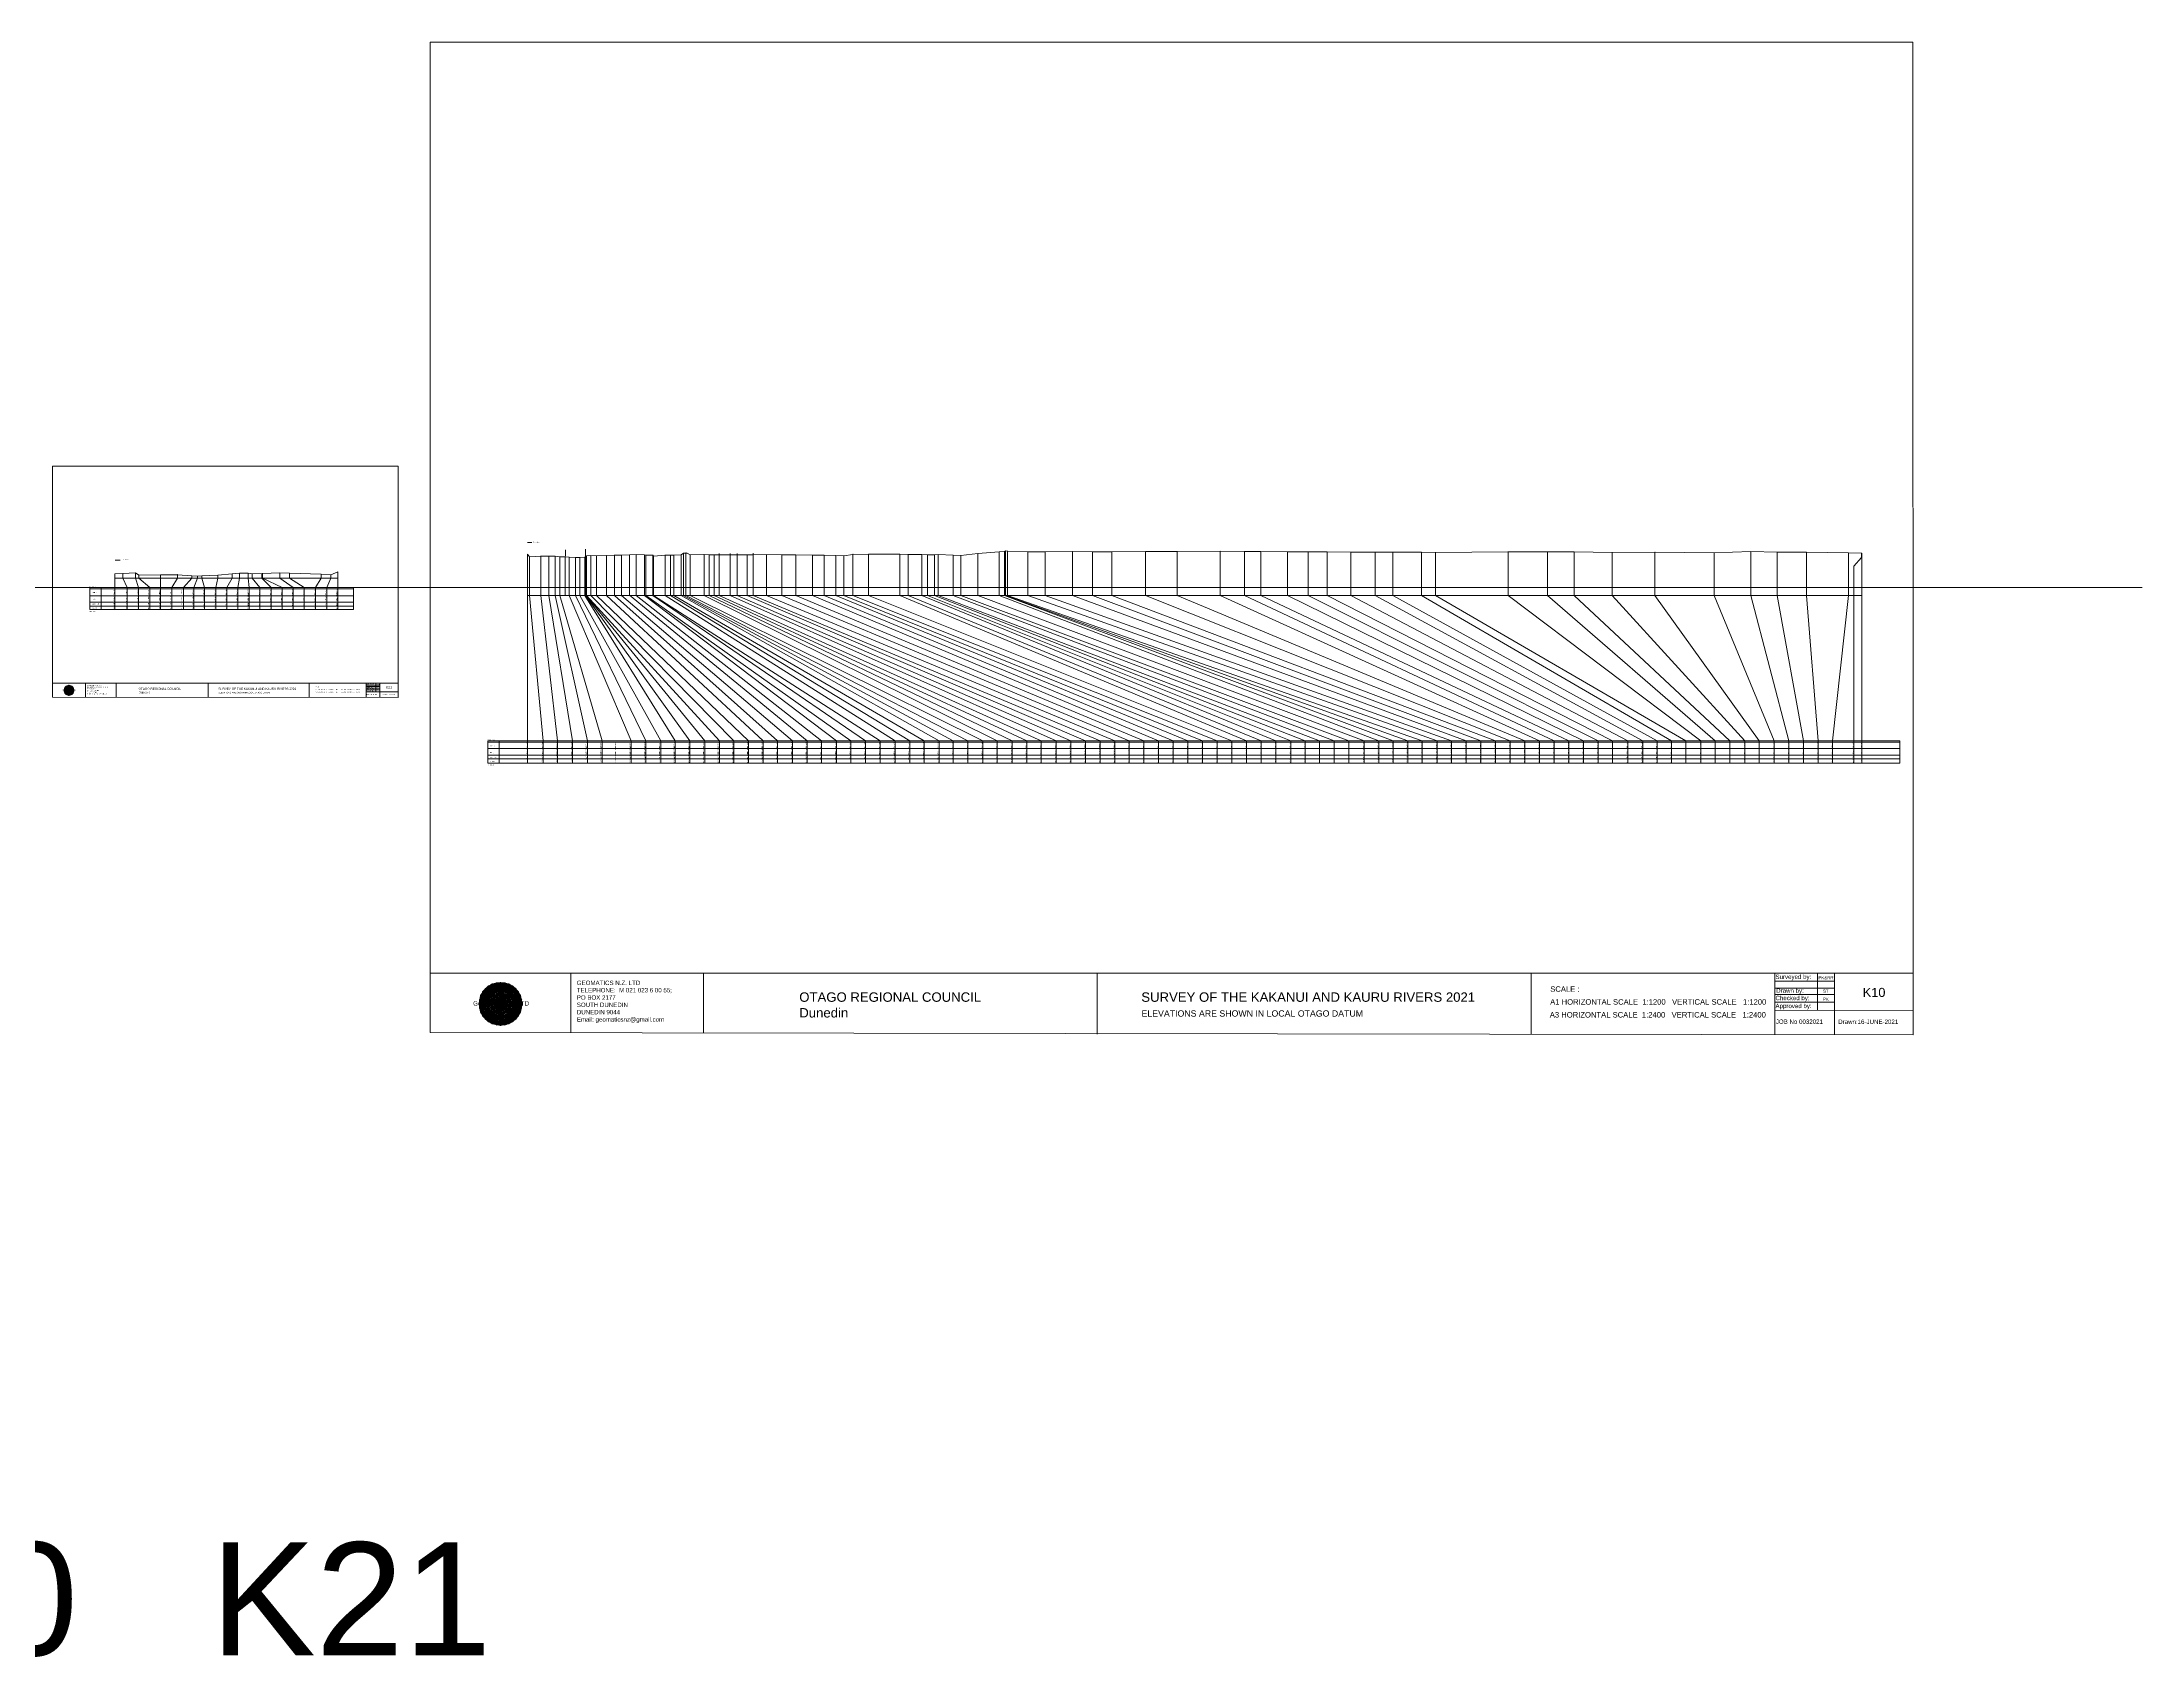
# Model space of a CAD drawing. Header units: millimetres. Extents: x -13804604 to 13046302109, y -19137686871 to 1424964600.
# Drawn here: x -267158 to 1032674, y -517209 to 482623 of the extents above; entities that cross this region are included whole.
import ezdxf

# ---------------------------------------------------------------- set-up
doc = ezdxf.new("R2010")
doc.units = ezdxf.units.MM
doc.header["$PDMODE"] = 35
doc.header["$PDSIZE"] = 20
doc.layers.get('0').update_dxf_attribs({"lineweight": 0})
doc.layers.add('Datum revision K8-21', color=7, linetype='Continuous', lineweight=0)
doc.layers.add('geo', color=7, linetype='Continuous', lineweight=0)
doc.styles.get("Standard").update_dxf_attribs({"font": 'arial.ttf'})

# ---------------------------------------------------------------- blocks, each defined once
blk = doc.blocks.new('Geomatics_Circle_SPT')
at = {"layer": 'geo', "color": 2, "linetype": 'Continuous', "lineweight": 0}
for p, q in [((0, 25.2), (-25.2, 0)), ((-24.7, 4.9), (-4.9, 24.7)), ((-24.7, -4.9), (4.9, 24.7)), ((-4.9, 24.7), (24.7, -4.9)), ((25.2, 0), (0, 25.2)), ((4.9, 24.7), (24.7, 4.9)), ((4.9, -24.7), (-24.7, 4.9)), ((-24.7, 0), (0, -24.7)), ((-9.7, 23.3), (-23.3, 9.6)), ((9.7, 23.3), (-23.3, -9.7)), ((-23.3, 9.7), (9.7, -23.3)), ((-21, 14), (-14, 21)), ((-21, -14), (14, 21)), ((14, -21), (-21, 14)), ((0, 0), (-17.8, 17.8)), ((0, 0), (-17.8, -17.8)), ((-14, 21), (21, -14)), ((21, 14), (-14, -21)), ((23.3, -9.7), (-9.7, 23.3)), ((-9.7, -23.3), (23.3, 9.7)), ((24.7, 4.9), (-4.9, -24.7)), ((0, 0), (17.8, 17.8)), ((0, 0), (17.8, -17.8)), ((0, -24.8), (25.2, 0)), ((23.3, 9.7), (9.7, 23.3)), ((14, 21), (21, 14)), ((17.8, 18.1), (17.8, 18.1)), ((-4.9, -24.7), (-24.7, -4.9)), ((-23.3, -9.7), (-9.7, -23.3)), ((-14, -21), (-21, -14)), ((-17.8, -17.8), (-17.8, -17.8)), ((24.7, -4.9), (4.9, -24.7)), ((9.7, -23.3), (23.3, -9.7)), ((21, -14), (14, -21)), ((18.1, -17.8), (18.1, -17.8)), ((4.9, -24.7), (4.9, -24.7))]:
    blk.add_line(p, q, dxfattribs=at)
at = {"layer": 'geo', "color": 1, "linetype": 'Continuous', "lineweight": 0}
for p, q in [((-4.9, 24.8), (-24.7, -4.9)), ((4.9, 24.7), (-24.7, 4.9)), ((-23.3, 9.7), (0, 25.2)), ((-23.3, -9.6), (0, 25.2)), ((4.9, 24.8), (-21, -14)), ((-4.9, 24.7), (-21, 14)), ((4.9, 24.7), (-14, 21)), ((-4.9, 24.7), (-14, -20.9)), ((-9.7, 23.3), (0, 25.2)), ((-9.7, -23.3), (0, 25.2)), ((0, 0), (-4.9, 24.7)), ((-4.9, 24.7), (-4.9, 24.7)), ((21, -14), (-4.9, 24.7)), ((24.8, 4.9), (-4.9, 24.7)), ((14, 21), (-4.9, 24.7)), ((-0.2, 25.1), (-0.2, 25.1)), ((0, 25.2), (9.7, -23.3)), ((0, 25.2), (23.3, -9.7)), ((0, 25.2), (23.3, 9.7)), ((0, 25.2), (9.7, 23.3)), ((0, 0), (4.9, 24.7)), ((21, 14), (4.9, 24.8)), ((14, -21), (4.9, 24.7)), ((24.7, -4.9), (4.9, 24.7)), ((4.9, 24.7), (4.9, 24.7)), ((-25.2, 0), (9.7, 23.3)), ((-25.2, 0), (-9.6, 23.3)), ((-25.2, 0), (23.3, 9.7)), ((-25.2, 0), (-23.3, 9.7)), ((-23.3, -9.7), (-25.2, 0)), ((-9.6, -23.3), (-25.2, 0)), ((9.7, -23.3), (-25.2, 0)), ((14, 21), (-24.7, -4.9)), ((-14, 21), (-24.7, 4.9)), ((21, 14), (-24.7, 4.9)), ((-21, 14), (-24.7, -4.9)), ((0, 0), (-24.7, 4.9)), ((-24.7, 4.9), (-21, -14)), ((-24.7, 4.9), (-4.9, -24.7)), ((-24.7, 4.9), (14, -21)), ((-24.7, 4.9), (-24.7, 4.9)), ((0, 0), (-24.7, -4.9)), ((-23.3, -9.6), (17.8, 17.8)), ((-23.3, 9.7), (-17.8, 17.9)), ((-23.3, -9.6), (-17.8, 17.9)), ((-23.3, 9.7), (17.8, 17.8)), ((-17.8, -17.8), (-23.3, 9.7)), ((0, -25.2), (-23.3, 9.7)), ((-23.3, 9.7), (17.8, -17.8)), ((-23.3, 9.7), (25.2, 0)), ((-23.3, 9.4), (-23.3, 9.4)), ((-23.3, -9.7), (25.2, 0)), ((14, 21), (-21, 14)), ((-14, 21), (-21, -14)), ((0, 0), (-21, 14)), ((-21, 14), (-14, -21)), ((-21, 14), (4.9, -24.7)), ((-21, 14), (-21, 14)), ((24.7, 4.9), (-21, 14)), ((0, 0), (-21, -14)), ((-17.9, 17.6), (-17.9, 17.6)), ((-17.8, 17.8), (9.7, 23.3)), ((-17.8, 17.8), (-9.6, 23.3)), ((-17.8, -17.8), (9.7, 23.3)), ((-17.8, -17.8), (-9.7, 23.3)), ((-9.7, -23.3), (-17.8, 17.8)), ((-17.8, 17.8), (9.7, -23.3)), ((-17.8, 17.8), (23.3, -9.6)), ((-17.8, 17.8), (23.3, 9.7)), ((-17.8, -17.8), (23.3, 9.7)), ((0, 0), (-14, 21)), ((-14, 21), (-4.9, -24.7)), ((-14, 21), (-14, 21)), ((24.7, -4.9), (-14, 21)), ((21, 14), (-14, 21)), ((-14, -21), (24.7, 4.9)), ((0, 0), (-14, -21)), ((-9.8, 23.1), (-9.8, 23.1)), ((-9.7, 23.3), (0, -25.2)), ((-9.6, 23.3), (17.8, -17.8)), ((-9.6, 23.3), (25.2, 0)), ((-9.6, 23.3), (17.8, 17.8)), ((-9.6, -23.3), (17.8, 17.9)), ((25.2, 0), (-9.6, -23.3)), ((-4.9, -24.7), (21, 14)), ((0, 0), (-4.9, -24.7)), ((0, -25.2), (9.7, 23.3)), ((0, 0), (14, 21)), ((0, 0), (21, 14)), ((23.3, 9.7), (0, -25.2)), ((0, 0), (24.8, 4.9)), ((0, 0), (4.9, -24.7)), ((0, 0), (14, -21)), ((0, 0), (21, -14)), ((0, 0), (24.8, -4.9)), ((4.9, -24.7), (14, 21)), ((4.9, -24.7), (24.7, 4.9)), ((9.4, 23.3), (9.4, 23.3)), ((9.7, 23.3), (17.8, -17.8)), ((9.7, 23.3), (25.2, 0)), ((9.7, 23.3), (17.8, 17.9)), ((17.8, 17.8), (9.7, -23.3)), ((25.2, 0), (9.7, -23.3)), ((21, -14), (14, 21)), ((24.7, 4.9), (14, 21)), ((14, 21), (14, 21)), ((14, -21), (21, 14)), ((17.6, 17.9), (17.6, 17.9)), ((17.8, 17.8), (23.3, -9.7)), ((17.8, 17.8), (23.3, 9.7)), ((23.3, 9.7), (17.8, -17.8)), ((24.7, -4.9), (21, 14)), ((21, 14), (21, 14)), ((21, -14), (24.7, 4.9)), ((23.1, 9.8), (23.1, 9.8)), ((23.3, 9.7), (25.2, 0)), ((25.2, 0), (23.3, -9.6)), ((24.7, 4.9), (24.7, 4.9)), ((25.1, 0.2), (25.1, 0.2)), ((-25.2, 0), (23.3, -9.7)), ((-25.1, -0.2), (-25.1, -0.2)), ((-24.7, -4.9), (-24.7, -4.9)), ((-24.7, -4.9), (-14, -21)), ((-24.7, -4.9), (4.9, -24.7)), ((-24.7, -4.9), (21, -14)), ((-17.8, -17.8), (-23.3, -9.7)), ((0, -25.2), (-23.3, -9.6)), ((17.8, -17.8), (-23.3, -9.6)), ((-23.1, -9.8), (-23.1, -9.8)), ((-21, -14), (24.7, -4.9)), ((-21, -14), (-21, -14)), ((-21, -14), (-4.9, -24.7)), ((-21, -14), (14, -21)), ((23.3, -9.7), (-17.8, -17.8)), ((-9.6, -23.3), (-17.8, -17.8)), ((9.7, -23.3), (-17.8, -17.8)), ((-17.6, -17.9), (-17.6, -17.9)), ((-14, -21), (21, -14)), ((-14, -21), (-14, -21)), ((-14, -21), (4.9, -24.7)), ((17.8, -17.8), (-9.7, -23.3)), ((0, -25.2), (-9.7, -23.3)), ((-9.4, -23.3), (-9.4, -23.3)), ((-4.9, -24.7), (24.7, -4.9)), ((-4.9, -24.7), (14, -21)), ((23.3, -9.6), (0, -25.2)), ((9.7, -23.3), (0, -25.2)), ((4.9, -24.7), (21, -14)), ((17.8, -17.8), (9.7, -23.3)), ((9.8, -23.1), (9.8, -23.1)), ((14, -21), (24.7, -4.9)), ((14, -21), (14, -21)), ((23.3, -9.6), (17.8, -17.8)), ((17.9, -17.6), (17.9, -17.6)), ((21, -14), (21, -14)), ((23.3, -9.4), (23.3, -9.4)), ((24.7, -4.9), (24.7, -4.9)), ((-4.9, -24.7), (-4.9, -24.7)), ((0.2, -25.1), (0.2, -25.1)), ((4.9, -24.7), (4.9, -24.7))]:
    blk.add_line(p, q, dxfattribs=at)
at = {"layer": 'geo', "color": 114, "linetype": 'Continuous', "lineweight": 0}
for p, q in [((-20.9, 14), (4.9, 24.7)), ((0, 25.2), (-17.8, 17.8)), ((-14, 21), (-4.9, 24.7)), ((-4.9, 24.7), (14, -21)), ((17.8, -17.8), (0, 25.2)), ((4.9, 24.7), (21, -14)), ((17.9, 17.8), (-25.2, 0)), ((-24.7, 4.9), (14, 21)), ((-24.7, -4.9), (21, 14)), ((-14, -21), (-24.7, 4.9)), ((9.7, 23.3), (-23.3, 9.7)), ((0, 0), (-23.3, 9.7)), ((-23.3, 9.7), (-9.7, -23.3)), ((0, 0), (-23.3, -9.7)), ((-4.9, -24.7), (-21, 14)), ((24.8, 4.9), (-20.9, -14)), ((-17.8, 17.8), (0, -25.2)), ((4.9, -24.7), (-14, 21)), ((0, 0), (-9.7, 23.3)), ((0, 0), (-9.7, -23.3)), ((0, 0), (9.7, 23.3)), ((0, 0), (23.3, 9.7)), ((0, 0), (9.7, -23.3)), ((0, 0), (23.3, -9.7)), ((23.3, -9.7), (9.7, 23.3)), ((14, 21), (24.7, -4.9)), ((25.2, 0), (17.8, 17.8)), ((21, 14), (24.7, 4.9)), ((-25.2, 0), (-17.8, -17.8)), ((-21, -14), (-24.7, -4.9)), ((-17.8, -17.8), (25.2, 0)), ((24.8, -4.9), (-14, -21)), ((-9.6, -23.3), (23.3, -9.7)), ((21, -14), (-4.9, -24.8)), ((0, -25.2), (17.9, -17.8)), ((14, -21), (4.9, -24.8))]:
    blk.add_line(p, q, dxfattribs=at)
at = {"layer": 'geo', "color": 250, "linetype": 'Continuous', "lineweight": 0}
for p, q in [((-4.9, 24.7), (4.9, 24.7)), ((-4.9, 24.7), (-4.9, -24.7)), ((0, 0), (0, 25.2)), ((4.9, 24.7), (4.9, -24.7)), ((0, 0), (-25.2, 0)), ((24.7, 4.9), (-24.7, 4.9)), ((-24.7, 4.9), (-24.7, -4.9)), ((-23.3, 9.7), (23.3, 9.7)), ((-23.3, 9.7), (-23.3, 9.7)), ((-23.3, -9.7), (-23.3, 9.7)), ((21, 14), (-21, 14)), ((-21, 14), (-21, -14)), ((-17.8, 17.8), (17.8, 17.8)), ((-17.8, -17.8), (-17.8, 17.8)), ((-14, 21), (-14, 21)), ((14, 21), (-14, 21)), ((-14, 20.9), (-14, -21)), ((-9.7, 23.3), (9.7, 23.3)), ((-9.7, -23.3), (-9.7, 23.3)), ((0, 0), (0, -25.2)), ((0, 0), (25.2, 0)), ((9.7, -23.3), (9.7, 23.3)), ((14, 21), (14, -21)), ((17.8, -17.8), (17.8, 17.8)), ((21, 14), (21, 14)), ((21, -14), (21, 14)), ((23.3, 9.7), (23.3, -9.7)), ((24.7, 4.9), (24.7, 4.9)), ((24.7, -4.9), (24.7, 4.9)), ((-24.7, -4.9), (24.7, -4.9)), ((23.3, -9.7), (-23.3, -9.7)), ((-21, -14), (21, -14)), ((17.8, -17.8), (-17.8, -17.8)), ((-14, -21), (14, -21)), ((9.7, -23.3), (-9.7, -23.3)), ((-4.9, -24.7), (4.9, -24.7))]:
    blk.add_line(p, q, dxfattribs=at)
blk = doc.blocks.new('GeomaticsNZ TITLE BLOCK')
at = {"color": 7, "linetype": 'Continuous', "lineweight": 0}
for p, q in [((0, 94.9), (0, 1579.2)), ((0, 1579.2), (2363.4, 1579.2)), ((2363.4, 1579.2), (2364, 94.9)), ((2364, 94.9), (0, 94.9)), ((0, 94.9), (0, 0)), ((15.9, 94.9), (2364, 94.9)), ((224.3, 95.2), (224.3, -0.3)), ((2364, 94.9), (382.6, 94.9)), ((435.8, 95.2), (435.8, -0.7)), ((1063.4, 94.9), (1063.4, -2.4)), ((1755.4, 94.9), (1755.4, -2.6)), ((2143.9, 94.9), (2143.7, -3)), ((2143.9, 81.9), (2238.6, 81.7)), ((2143.9, 71), (2238.6, 71)), ((2211.5, 94.9), (2211.5, 36.1)), ((2238.6, 94.8), (2238.6, -3.2)), ((2364, -3.5), (2364, 94.9)), ((2143.6, 60.4), (2238.6, 60.4)), ((2143.8, 48.6), (2238.6, 48.6)), ((2143.8, 35.4), (2364, 35.3)), ((0, 0), (2364, -3.5))]:
    blk.add_line(p, q, dxfattribs=at)
at = {"color": 7, "linetype": 'Continuous', "lineweight": 0, "xscale": 1.36, "yscale": 1.36, "zscale": 1.36}
blk.add_blockref('Geomatics_Circle_SPT', (112.4, 45.7), dxfattribs=at)
at = {"color": 7, "linetype": 'Continuous', "lineweight": 0}
for s, p in [('PK&RR', (2213.2, 84.8)), ('ST', (2220.3, 63.6)), ('PK', (2220.4, 50.6))]:
    blk.add_text(s, height=5, dxfattribs=at).set_placement(p)
at = {"color": 7, "linetype": 'Continuous', "lineweight": 0, "attachment_point": 1}
for s, width, heights, insert, char_height in [('{\\C256;GEOMATICS N.Z. LTD                   \\PTELEPHONE:  M 021 023 6 00 55;\\PPO BOX 2177\\PSOUTH DUNEDIN\\PDUNEDIN 9044\\PEmail: geomaticsnz@gmail.com}', 3535.727, [94.7], (234, 82.7), 7), ('{\\C256;Surveyed by:}', 3535.727, [0], (2144.7, 92.4), 7), ('{\\C256;Drawn by:}', 3535.727, [0], (2145.8, 70.4), 7), ('{\\C256;Geomatics N.Z. LTD                   }', 125.079, [15.8], (68.8, 49.9), 7), ('{\\C256;OTAGO REGIONAL COUNCIL\\PDunedin}', 3535.727, [0], (588.6, 64), 15), ('{\\C256;SURVEY OF THE KAKANUI AND KAURU RIVERS 2021}', 3535.727, [0], (1133.8, 64), 15), ('{\\C256;ELEVATIONS ARE SHOWN IN LOCAL OTAGO DATUM}', 3535.727, [0], (1134.1, 35.4), 10), ('{\\C256;Approved by:}', 3535.727, [0], (2144.7, 45.9), 7), ('{\\C256;Checked by:}', 3535.727, [0], (2144.7, 58.6), 7), ('{\\C256;JOB No 0032021}', 3535.727, [0], (2145.3, 20.8), 7), ('{\\C256;Drawn:16-JUNE-2021}', 3535.727, [0], (2244.7, 20.7), 7)]:
    blk.add_mtext_dynamic_manual_height_columns(s, width=width, gutter_width=159, heights=heights, dxfattribs=dict(at, insert=insert, char_height=char_height))

msp = doc.modelspace()

# ---------------------------------------------------------------- linework, layer by layer
at = {"color": 1, "linetype": 'Continuous', "lineweight": 0}
msp.add_line((-221907.159, 161920.151), (-218834.987, 161920.151), dxfattribs=at)
at = {"lineweight": 0}
for p, q in [((-237597.563, 145000), (-74434.115, 145000)), ((-222087.729, 150743.884), (-83975.237, 150743.884)), ((-217038.367, 153589), (-217038.367, 150743.884)), ((-214532.908, 145000), (-214532.908, 131248.305)), ((-209279.882, 153920), (-209279.882, 150743.884)), ((-207448.486, 131248.305), (-207448.486, 145000)), ((-207118.572, 152460), (-207118.572, 150743.884)), ((-200489.228, 131248.305), (-200489.228, 145000)), ((-193867.085, 152790), (-193867.085, 150743.884)), ((-193819.628, 131248.305), (-193819.628, 145000)), ((-186841.259, 131248.305), (-186841.259, 145000)), ((-183373.818, 152841), (-183373.818, 150743.884)), ((-179651.425, 131248.305), (-179651.425, 145000)), ((-174339.408, 152041), (-174339.408, 150743.884)), ((-173095.986, 131248.305), (-173095.986, 145000)), ((-170988.451, 151912), (-170988.451, 150743.884)), ((-168172.782, 152112), (-168172.782, 150743.884)), ((-166600.503, 131248.305), (-166600.503, 145000)), ((-159655.006, 131248.305), (-159655.006, 145000)), ((-158394.064, 152622), (-158394.064, 150743.884)), ((-152709.509, 131248.305), (-152709.509, 145000)), ((-149490.104, 153403), (-149490.104, 150743.884)), ((-144990.224, 153723), (-144990.224, 150743.884)), ((-139464.825, 153863), (-139464.825, 150743.884)), ((-139011.306, 131248.305), (-139011.306, 145000)), ((-137077.164, 153323), (-137077.164, 150743.884)), ((-132243.594, 131248.305), (-132243.594, 145000)), ((-131007.471, 153576.674), (-131007.471, 150743.884)), ((-130644.47, 153613), (-130644.47, 150743.884)), ((-125406.538, 131248.305), (-125406.538, 145000)), ((-119971.245, 153914), (-119971.245, 150743.884)), ((-118495.461, 131248.305), (-118495.461, 145000)), ((-114024.972, 153734), (-114024.972, 150743.884)), ((-111613.017, 131248.305), (-111613.017, 145000)), ((-104871.178, 131248.305), (-104871.178, 145000)), ((-97949.2, 131248.305), (-97949.2, 145000)), ((-94299.833, 153115), (-94299.833, 150743.884)), ((-90896.036, 131248.305), (-90896.036, 145000)), ((-88455.657, 152785), (-88455.657, 150743.884)), ((-237597.563, 131248.305), (-74434.115, 131248.305))]:
    msp.add_line(p, q, dxfattribs=at)
at = {"color": 7, "linetype": 'Continuous', "lineweight": 0}
for p, q in [((-237597.563, 145000), (-74434.115, 145000)), ((-237597.563, 145000), (-237597.563, 131248.305)), ((-237597.563, 143982.376), (-74434.115, 143982.376)), ((-230584.414, 145000), (-230584.414, 131248.305)), ((-74434.115, 145000), (-74434.115, 131248.305)), ((-237597.563, 139745.785), (-74434.115, 139745.785)), ((-237597.563, 135753.552), (-74434.115, 135753.552)), ((-237597.563, 133322.99), (-74434.115, 133322.99)), ((-237597.563, 131248.305), (-74434.115, 131248.305)), ((-234416.399, 129878.784), (-234416.399, 129878.784))]:
    msp.add_line(p, q, dxfattribs=at)
at = {"color": 7, "lineweight": 0}
for p, q in [((-222087.729, 153349), (-222087.729, 131248.305)), ((-217038.367, 150743.884), (-214532.908, 145000)), ((-209279.882, 150743.884), (-207448.486, 145000)), ((-207118.572, 150743.884), (-200489.228, 145000)), ((-193867.085, 150743.884), (-193819.628, 145000)), ((-183373.818, 150743.884), (-186841.259, 145000)), ((-174339.408, 150743.884), (-179651.425, 145000)), ((-170988.451, 150743.884), (-173095.986, 145000)), ((-168172.782, 150743.884), (-166600.503, 145000)), ((-158394.064, 150743.884), (-159655.006, 145000)), ((-149490.104, 150743.884), (-152709.509, 145000)), ((-139464.825, 150743.884), (-139011.306, 145000)), ((-137077.164, 150743.884), (-132243.594, 145000)), ((-131007.471, 150743.884), (-125406.538, 145000)), ((-130644.47, 150743.884), (-118495.461, 145000)), ((-119971.245, 150743.884), (-111613.017, 145000)), ((-114024.972, 150743.884), (-104871.178, 145000)), ((-94299.833, 150743.884), (-97949.2, 145000)), ((-88455.657, 150743.884), (-90896.036, 145000)), ((-83975.237, 154666), (-83975.237, 131248.305))]:
    msp.add_line(p, q, dxfattribs=at)
at = {"color": 1, "lineweight": 0}
msp.add_lwpolyline([(-222087.729, 153349), (-217038.367, 153589), (-209279.882, 153920), (-207118.572, 152460), (-193867.085, 152790), (-183373.818, 152841), (-174339.408, 152041), (-170988.451, 151912), (-168172.782, 152112), (-158394.064, 152622), (-149490.104, 153403), (-144990.224, 153723), (-139464.825, 153863), (-137077.164, 153323), (-130856.12, 153583), (-130644.47, 153613), (-119971.245, 153914), (-114024.972, 153734), (-94299.833, 153115), (-88455.657, 152785), (-83975.237, 154666)], dxfattribs=at)
at = {"lineweight": 0}
msp.add_lwpolyline([(-144990.224, 150743.884), (-146042.603, 145000), (-146042.603, 131248.305)], dxfattribs=at)
at = {"linetype": 'Continuous', "lineweight": 0}
msp.add_point((-237597.563, 145000), dxfattribs=at)
at = {"lineweight": 0}
for p in [(-222087.729, 153349), (-217038.367, 153589), (-209279.882, 153920), (-207118.572, 152460), (-193867.085, 152790), (-183373.818, 152841), (-174339.408, 152041), (-170988.451, 151912), (-168172.782, 152112), (-158394.064, 152622), (-149490.104, 153403), (-144990.224, 153723), (-139464.825, 153863), (-137077.164, 153323), (-130856.12, 153583), (-130644.47, 153613), (-119971.245, 153914), (-114024.972, 153734), (-94299.833, 153115), (-88455.657, 152785), (-83975.237, 154666)]:
    msp.add_point(p, dxfattribs=at)
at = {"layer": 'Datum revision K8-21', "color": 1, "linetype": 'Continuous', "lineweight": 0}
msp.add_line((33314.668, 172760.327), (36115.525, 172760.327), dxfattribs=at)
at = {"layer": 'Datum revision K8-21', "color": 7, "linetype": 'Continuous', "lineweight": 0}
for p, q in [((33314.668, 165570), (33314.668, 36248.305)), ((34664.579, 163910), (34664.579, 139912.977)), ((41512.319, 164361), (41512.319, 139912.977)), ((46616.094, 164251), (46616.094, 139912.977)), ((50451.18, 164241), (50451.18, 139912.977)), ((53311.982, 163991), (53311.982, 139912.977)), ((56721.043, 163871), (56721.043, 139912.977)), ((59087.743, 163751), (59087.743, 139912.977)), ((63047.068, 163582), (63047.068, 139912.977)), ((65673.726, 163432), (65673.726, 139912.977)), ((68750.472, 163612), (68750.472, 139912.977)), ((69273.672, 163882), (69273.672, 139912.977)), ((69621.244, 164052), (69621.244, 139912.977)), ((69838.292, 164542), (69838.292, 139912.977)), ((72620.836, 164782), (72620.836, 139912.977)), ((76001.734, 164422), (76001.734, 139912.977)), ((82275.83, 164772), (82275.83, 139912.977)), ((87104.29, 164833), (87104.29, 139912.977)), ((91483.014, 164893), (91483.014, 139912.977)), ((96585.173, 165163), (96585.173, 140071.977)), ((100622.795, 165293), (100622.795, 139912.977)), ((105822.783, 165104), (105822.783, 140012.977)), ((106685.131, 164934), (106685.131, 139912.977)), ((111359.278, 164364), (111359.278, 139912.977)), ((118477.328, 164894), (118477.328, 139912.977)), ((121823.46, 164954), (121823.46, 139912.977)), ((123946.464, 164914), (123946.464, 139912.977)), ((128526.922, 165185), (128526.922, 139912.977)), ((129990.16, 166265), (129990.16, 139912.977)), ((131455.335, 166255), (131455.335, 139912.977)), ((134015.443, 165215), (134015.443, 139912.977)), ((142602.119, 165255), (142602.119, 139912.977)), ((145824.274, 165255), (145824.274, 139912.977)), ((148932.765, 165045), (148932.765, 139912.977)), ((151931.836, 165926.642), (151931.836, 139912.977)), ((158841.285, 165926.642), (158841.285, 139912.977)), ((163039.747, 165926.642), (163039.747, 139912.977)), ((169388.856, 165156), (169388.856, 139912.977)), ((172995.077, 166142.379), (172995.077, 139912.977)), ((181335.924, 165267), (181335.924, 139912.977)), ((190688.586, 165187), (190688.586, 139912.977)), ((199416.153, 165048), (199416.153, 139912.977)), ((209697.588, 164888), (209697.588, 139912.977)), ((216885.084, 164979), (216885.084, 139912.977)), ((224175.775, 164749), (224175.775, 139912.977)), ((229160.855, 164609), (229160.855, 139912.977)), ((234817.174, 165429), (234817.174, 139912.977)), ((244445.936, 165580), (244445.936, 139912.977)), ((263821.586, 165611), (263821.586, 139912.977)), ((269028.545, 165361), (269028.545, 139912.977)), ((277404.302, 165281), (277404.302, 139912.977)), ((280898.229, 165221), (280898.229, 139912.977)), ((285250.215, 165212), (285250.215, 139912.977)), ((287494.684, 165262), (287494.684, 139912.977)), ((296813.36, 164842), (296813.36, 139912.977)), ((301479.069, 164732), (301479.069, 139912.977)), ((312066.243, 165993), (312066.243, 139912.977)), ((325396.087, 166913), (325396.087, 139912.977)), ((328570.454, 167233), (328570.454, 139912.977)), ((329237.918, 167523), (329237.918, 139912.977)), ((330541.238, 167383), (330541.238, 139912.977)), ((415850.554, 167227), (415850.554, 139912.977)), ((462094.233, 167369), (462094.233, 139912.977)), ((477191.64, 167240), (477191.64, 139912.977)), ((487322.868, 167240), (487322.868, 139912.977)), ((503751.529, 166951), (503751.529, 139912.977)), ((516655.53, 166951), (516655.53, 139912.977)), ((528346.752, 166962), (528346.752, 139912.977)), ((542919.892, 166853), (542919.892, 139912.977)), ((568953.516, 166864), (568953.516, 139912.977)), ((586617.323, 166685), (586617.323, 139912.977)), ((595462.135, 166635.005), (595461.653, 139912.977)), ((640260.544, 167067), (640260.544, 139912.977)), ((664608.912, 167058), (664608.912, 139912.977)), ((681251.947, 167058), (681251.947, 139912.977)), ((704662.678, 166600), (704662.678, 139912.977)), ((731233.799, 166711), (731233.799, 139912.977)), ((767941.012, 166313), (767941.012, 139912.977)), ((790502.357, 167094), (790502.357, 139912.977)), ((806810.391, 166844), (806810.391, 139912.977)), ((824941.388, 166705), (824941.388, 139912.977)), ((850984.831, 166406), (850984.831, 139912.977)), ((859188.091, 166107), (859188.091, 36248.305)), ((33314.668, 139912.977), (859188.091, 139912.977)), ((42979.848, 50000), (34664.579, 139912.977)), ((41512.319, 139912.977), (51975.028, 50000)), ((46616.094, 139912.977), (61111.892, 50000)), ((50451.18, 139912.977), (70587.255, 50000)), ((53311.982, 139912.977), (79639.61, 50000)), ((59087.743, 139912.977), (97446.304, 50000)), ((63047.068, 139912.977), (106498.385, 50000)), ((65673.726, 139912.977), (115959.071, 50000)), ((124736.285, 50000), (68750.472, 139912.977)), ((143149.483, 50000), (69621.244, 139912.977)), ((69838.292, 139912.977), (152161.094, 50000)), ((160994.647, 50000), (72620.836, 139912.977)), ((76001.734, 139912.977), (170138.935, 50000)), ((179157.093, 50000), (82275.83, 139912.977)), ((87104.29, 139912.977), (188112.667, 50000)), ((96585.173, 140071.977), (206518.776, 50000)), ((100622.795, 139912.977), (215404.764, 50000)), ((224563.763, 50000), (105822.783, 140012.977)), ((233386.941, 50000), (106685.131, 139912.977)), ((111359.278, 139912.977), (251731.828, 50000)), ((260822.084, 50000), (118477.328, 139912.977)), ((121823.46, 139912.977), (269912.348, 50000)), ((123946.464, 139912.977), (278808.165, 50000)), ((288238.702, 50000), (128526.922, 139912.977)), ((129990.16, 139912.977), (296891.465, 50000)), ((305987.639, 50000), (131455.335, 139912.977)), ((134015.443, 139912.977), (315112.784, 50000)), ((324113.122, 50000), (142602.119, 139912.977)), ((333277.511, 50000), (145824.274, 139912.977)), ((342357.337, 50000), (148932.765, 139912.977)), ((351381.091, 50000), (151931.836, 139912.977)), ((360524.111, 50000), (158841.285, 139912.977)), ((369587.082, 50000), (163039.747, 139912.977)), ((378772.114, 50000), (169388.856, 139912.977)), ((387774.061, 50000), (172995.077, 139912.977)), ((396898.062, 50000), (181335.924, 139912.977)), ((405818.781, 50000), (190688.586, 139912.977)), ((414890.491, 50000), (199416.153, 139912.977)), ((423935.08, 50000), (209697.588, 139912.977)), ((433043.191, 50000), (216885.084, 139912.977)), ((442030.468, 50000), (224175.775, 139912.977)), ((229160.855, 139912.977), (451205.603, 50000)), ((460230.295, 50000), (234817.174, 139912.977)), ((244445.936, 139912.977), (469261.213, 50000)), ((263821.586, 139912.977), (478348.073, 50000)), ((269028.545, 139912.977), (487457.767, 50000)), ((277404.302, 139912.977), (496506.115, 50000)), ((505738.5, 50000), (280898.229, 139912.977)), ((285250.215, 139912.977), (514619.291, 50000)), ((523609.992, 50000), (287494.684, 139912.977)), ((296813.36, 139912.977), (532643.82, 50000)), ((541831.558, 50000), (301479.069, 139912.977)), ((312066.243, 139912.977), (551160.909, 50000)), ((560209.429, 50000), (325396.087, 139912.977)), ((328570.454, 139912.977), (569159.591, 50000)), ((578224.898, 50000), (329237.918, 139912.977)), ((330541.238, 139912.977), (587210.065, 50000)), ((596379.851, 50000), (343004.438, 139912.977)), ((353711.063, 139912.977), (605289.831, 50000)), ((614376.068, 50000), (370591.981, 139912.977)), ((383077.096, 139912.977), (623462.304, 50000)), ((394982.594, 139912.977), (632548.54, 50000)), ((641573.637, 50000), (415850.554, 139912.977)), ((435481.967, 139912.977), (650634.888, 50000)), ((462094.233, 139912.977), (659778.094, 50000)), ((668909.793, 50000), (477191.64, 139912.977)), ((487322.868, 139912.977), (677948.944, 50000)), ((503751.529, 139912.977), (686988.094, 50000)), ((516655.53, 139912.977), (696053.215, 50000)), ((528346.752, 139912.977), (704990.886, 50000)), ((542919.892, 139912.977), (714400.65, 50000)), ((558112.219, 139912.977), (723638.172, 50000)), ((568953.516, 139912.977), (732628.695, 50000)), ((586617.323, 139912.977), (741408.717, 50000)), ((595461.653, 139912.977), (750372.578, 50000)), ((640260.544, 139912.977), (759541.556, 50000)), ((664608.912, 139912.977), (768522.723, 50000)), ((681251.947, 139912.977), (777658.737, 50000)), ((704662.678, 139912.977), (786825.722, 50000)), ((731233.799, 139912.977), (795744.948, 50000)), ((767941.012, 139912.977), (805093.045, 50000)), ((790502.357, 139912.977), (814109.615, 50000)), ((806810.391, 139912.977), (823169.832, 50000)), ((824941.388, 139912.977), (832213.174, 50000)), ((8700.339, 50000), (8700.339, 36248.305)), ((8700.339, 50000), (882849.455, 50000)), ((8700.339, 49236.256), (882849.455, 49236.256)), ((8700.339, 45277.8), (882849.455, 45277.8)), ((8700.339, 41210.601), (882849.455, 41210.601)), ((15713.488, 50000), (15713.488, 36248.305)), ((42979.848, 36248.305), (42979.848, 50000)), ((51975.028, 36248.305), (51975.028, 50000)), ((61111.892, 36248.305), (61111.892, 50000)), ((70587.255, 36248.305), (70587.255, 50000)), ((79639.61, 36248.305), (79639.61, 50000)), ((97446.304, 36248.305), (97446.304, 50000)), ((106498.385, 36248.305), (106498.385, 50000)), ((115959.071, 36248.305), (115959.071, 50000)), ((124736.285, 36248.305), (124736.285, 50000)), ((133786.044, 36248.305), (133786.044, 50000)), ((143149.483, 36248.305), (143149.483, 50000)), ((152161.094, 36248.305), (152161.094, 50000)), ((160994.647, 36248.305), (160994.647, 50000)), ((170138.935, 36248.305), (170138.935, 50000)), ((179157.093, 36248.305), (179157.093, 50000)), ((188112.667, 36248.305), (188112.667, 50000)), ((197383.015, 36248.305), (197383.015, 50000)), ((206518.776, 36248.305), (206518.776, 50000)), ((215404.764, 36248.305), (215404.764, 50000)), ((224563.763, 36248.305), (224563.763, 50000)), ((233386.941, 36248.305), (233386.941, 50000)), ((251731.828, 36248.305), (251731.828, 50000)), ((260822.084, 36248.305), (260822.084, 50000)), ((269912.348, 36248.305), (269912.348, 50000)), ((278808.165, 36248.305), (278808.165, 50000)), ((288238.702, 36248.305), (288238.702, 50000)), ((296891.465, 36248.305), (296891.465, 50000)), ((305987.639, 36248.305), (305987.639, 50000)), ((315112.784, 36248.305), (315112.784, 50000)), ((324113.122, 36248.305), (324113.122, 50000)), ((333277.511, 36248.305), (333277.511, 50000)), ((342357.337, 36248.305), (342357.337, 50000)), ((351381.091, 36248.305), (351381.091, 50000)), ((360524.111, 36248.305), (360524.111, 50000)), ((369587.082, 36248.305), (369587.082, 50000)), ((378772.114, 36248.305), (378772.114, 50000)), ((387774.061, 36248.305), (387774.061, 50000)), ((396898.062, 36248.305), (396898.062, 50000)), ((405818.781, 36248.305), (405818.781, 50000)), ((414890.491, 36248.305), (414890.491, 50000)), ((423935.08, 36248.305), (423935.08, 50000)), ((433043.191, 36248.305), (433043.191, 50000)), ((442030.468, 36248.305), (442030.468, 50000)), ((451205.603, 36248.305), (451205.603, 50000)), ((460230.295, 36248.305), (460230.295, 50000)), ((469261.213, 36248.305), (469261.213, 50000)), ((478348.073, 36248.305), (478348.073, 50000)), ((487457.767, 36248.305), (487457.767, 50000)), ((496506.115, 36248.305), (496506.115, 50000)), ((505738.5, 36248.305), (505738.5, 50000)), ((514619.291, 36248.305), (514619.291, 50000)), ((523609.992, 36248.305), (523609.992, 50000)), ((532643.82, 36248.305), (532643.82, 50000)), ((541831.558, 36248.305), (541831.558, 50000)), ((551160.909, 36248.305), (551160.909, 50000)), ((560209.429, 36248.305), (560209.429, 50000)), ((569159.591, 36248.305), (569159.591, 50000)), ((578224.898, 36248.305), (578224.898, 50000)), ((587210.065, 36248.305), (587210.065, 50000)), ((596379.851, 36248.305), (596379.851, 50000)), ((605289.831, 36248.305), (605289.831, 50000)), ((614376.068, 36248.305), (614376.068, 50000)), ((623462.304, 36248.305), (623462.304, 50000)), ((632548.54, 36248.305), (632548.54, 50000)), ((641573.637, 36248.305), (641573.637, 50000)), ((650634.888, 36248.305), (650634.888, 50000)), ((659778.094, 36248.305), (659778.094, 50000)), ((668909.793, 36248.305), (668909.793, 50000)), ((677948.944, 36248.305), (677948.944, 50000)), ((686988.094, 36248.305), (686988.094, 50000)), ((696053.215, 36248.305), (696053.215, 50000)), ((704990.886, 36248.305), (704990.886, 50000)), ((714400.65, 36248.305), (714400.65, 50000)), ((723638.172, 36248.305), (723638.172, 50000)), ((732628.695, 36248.305), (732628.695, 50000)), ((741408.717, 36248.305), (741408.717, 50000)), ((750372.578, 36248.305), (750372.578, 50000)), ((759541.556, 36248.305), (759541.556, 50000)), ((768522.723, 36248.305), (768522.723, 50000)), ((777658.737, 36248.305), (777658.737, 50000)), ((786825.722, 36248.305), (786825.722, 50000)), ((795744.948, 36248.305), (795744.948, 50000)), ((805093.045, 36248.305), (805093.045, 50000)), ((814109.615, 36248.305), (814109.615, 50000)), ((823169.832, 36248.305), (823169.832, 50000)), ((832213.174, 36248.305), (832213.174, 50000)), ((882849.455, 50000), (882849.455, 36248.305)), ((8700.339, 38759.229), (882849.455, 38759.229)), ((8700.339, 36248.305), (882849.455, 36248.305))]:
    msp.add_line(p, q, dxfattribs=at)
at = {"layer": 'Datum revision K8-21'}
for p, q in [((56782.166, 164280.779), (56782.166, 168239.644)), ((69273.672, 164121.635), (69273.672, 168699.203)), ((343004.438, 167074), (343004.438, 139912.977)), ((353711.063, 167024), (353711.063, 139912.977)), ((370591.981, 167125), (370591.981, 139912.977)), ((383077.096, 166926), (383077.096, 139912.977)), ((394982.594, 166886), (394982.594, 139912.977)), ((558112.219, 166723), (558112.219, 139912.977))]:
    msp.add_line(p, q, dxfattribs=at)
at = {"layer": 'Datum revision K8-21', "color": 1}
for p, q in [((353711.063, 167024), (370591.981, 167125)), ((370591.981, 167125), (383077.096, 166926)), ((383077.096, 166926), (394982.594, 166886)), ((394982.594, 166886), (415850.554, 167227)), ((415850.554, 167227), (435481.967, 167108)), ((435481.967, 167108), (462094.233, 167369)), ((462094.233, 167369), (477191.64, 167240)), ((477191.64, 167240), (487322.868, 167100)), ((487322.868, 167100), (503751.529, 166951)), ((503751.529, 166951), (516655.53, 166922)), ((516655.53, 166922), (528346.752, 166962)), ((528346.752, 166962), (542919.892, 166853)), ((542919.892, 166853), (558112.219, 166723)), ((558112.219, 166723), (568953.516, 166864)), ((568953.516, 166864), (586617.323, 166685)), ((586617.323, 166685), (595461.653, 166635)), ((595461.653, 166635), (640260.544, 167067)), ((640260.544, 167067), (664608.912, 167058)), ((664608.912, 167058), (681251.947, 166919)), ((681251.947, 166919), (704662.678, 166600)), ((704662.678, 166600), (731233.799, 166711)), ((731233.799, 166711), (767941.012, 166313)), ((767941.012, 166313), (790502.357, 167094)), ((790502.357, 167094), (806810.391, 166844)), ((806810.391, 166844), (824941.388, 166705)), ((824941.388, 166705), (850984.831, 166406)), ((850984.831, 166406), (859098.798, 166127)), ((859098.798, 166127), (859188.091, 166107))]:
    msp.add_line(p, q, dxfattribs=at)
at = {"layer": 'Datum revision K8-21', "color": 32, "true_color": 0xcd6928}
msp.add_line((1032674.235, 145000), (-4747632.073, 145000), dxfattribs=at)
at = {"layer": 'Datum revision K8-21', "linetype": 'Continuous', "lineweight": 0}
for p, q in [((69273.672, 139912.977), (133786.044, 50000)), ((91483.014, 139912.977), (197383.015, 50000))]:
    msp.add_line(p, q, dxfattribs=at)
at = {"layer": 'Datum revision K8-21', "color": 1}
msp.add_lwpolyline([(33314.668, 165570), (34664.579, 163910), (41512.319, 164361), (46616.094, 164251), (50451.18, 164241), (53311.982, 163991), (56721.043, 163871), (59087.743, 163751), (63047.068, 163582), (65673.726, 163432), (68750.472, 163612), (69273.672, 163882), (69621.244, 164052), (69838.292, 164542), (72620.836, 164782), (76001.734, 164422), (82275.83, 164772), (87104.29, 164833), (91483.014, 164893), (96585.173, 165163), (100622.795, 165293), (105822.783, 165104), (106685.131, 164934), (110894.526, 165004), (111359.278, 164364), (118477.328, 164894), (121823.46, 164954), (123946.464, 164954), (128526.922, 165185), (129990.16, 166265), (132247.564, 166255), (134015.443, 165215), (142602.119, 165255), (145824.274, 165125), (148932.765, 165045), (151931.836, 165226), (158838.111, 165196), (163043.127, 165216), (169388.856, 165156), (172995.077, 165207), (181335.924, 165267), (190688.586, 165187), (199416.153, 165048), (209697.588, 164888), (216885.084, 164979), (224175.775, 164749), (229160.855, 164609), (234817.174, 165429), (244445.936, 165580), (263821.586, 165611), (269028.545, 165361), (277404.302, 165281), (280898.229, 165221), (285250.215, 165212), (287494.684, 165262), (296813.36, 164842), (301479.069, 164732), (312066.243, 165993), (325396.087, 166913), (328570.454, 167233), (329237.918, 167523), (330541.238, 167383), (343004.438, 167074), (353711.063, 167024)], dxfattribs=at)
at = {"layer": 'Datum revision K8-21', "color": 7, "linetype": 'Continuous', "lineweight": 0}
for points in [[(242561.688, 36248.305), (242619.39, 50000), (110894.526, 139912.977), (110894.526, 165004)], [(435481.967, 167108), (435481.967, 139912.977)], [(859098.798, 166127), (859098.798, 163447.769), (854303.196, 158206.393), (854303.196, 139912.977), (854303.196, 50000), (854303.196, 36248.305)], [(850984.831, 139912.977), (841137.251, 50000), (841137.251, 36248.305)]]:
    msp.add_lwpolyline(points, dxfattribs=at)
for p in [(33314.668, 165570), (34664.579, 163910), (41512.319, 164361), (46616.094, 164251), (50451.18, 164241), (53311.982, 163991), (56721.043, 163871), (59087.743, 163751), (63047.068, 163582), (65673.726, 163432), (68750.472, 163612), (69273.672, 163882), (69621.244, 164052), (69838.292, 164542), (72620.836, 164782), (76001.734, 164422), (82275.83, 164772), (87104.29, 164833), (91483.014, 164893), (96585.173, 165163), (100622.795, 165293), (105822.783, 165104), (106685.131, 164934), (110894.526, 165004), (111359.278, 164364), (118477.328, 164894), (121823.46, 164954), (123946.464, 164914), (128526.922, 165185), (129990.16, 166265), (131455.335, 166255), (134015.443, 165215), (142602.119, 165255), (145824.274, 165125), (148932.765, 165045), (151931.836, 165226), (158838.111, 165196), (163043.127, 165216), (169388.856, 165156), (172995.077, 165207), (181335.924, 165267), (190688.586, 165187), (199416.153, 165048), (209697.588, 164888), (216885.084, 164979), (224175.775, 164749), (229160.855, 164609), (234817.174, 165429), (244445.936, 165580), (263821.586, 165611), (269028.545, 165361), (277404.302, 165281), (280898.229, 165221), (285250.215, 165212), (287494.684, 165262), (296813.36, 164842), (301479.069, 164732), (312066.243, 165993), (325396.087, 166913), (328570.454, 167233), (329237.918, 167523), (330541.238, 167383), (343004.438, 167074), (353711.063, 167024), (370591.981, 167125), (383077.096, 166926), (394982.594, 166886), (415850.554, 167227), (435481.967, 167108), (462094.233, 167369), (477191.64, 167240), (487322.868, 167100), (503751.529, 166951), (516655.53, 166922), (528346.752, 166962), (542919.892, 166853), (558112.219, 166723), (568953.516, 166864), (586617.323, 166685), (595461.653, 166635), (640260.544, 167067), (664608.912, 167058), (681251.947, 166919), (704662.678, 166600), (731233.799, 166711), (767941.012, 166313), (790502.357, 167094), (806810.391, 166844), (824941.388, 166705), (850984.831, 166406), (859098.798, 166127), (859188.091, 166107)]:
    msp.add_point(p, dxfattribs=at)

# ---------------------------------------------------------------- block references
at = {"color": 7, "linetype": 'Continuous', "lineweight": 0, "xscale": 90.52460151977424, "yscale": 90.52460151977424, "zscale": 90.52460151977424}
msp.add_blockref('GeomaticsNZ TITLE BLOCK', (-260634.364, 77111.142), dxfattribs=at)
at = {"layer": 'Datum revision K8-21', "color": 7, "linetype": 'Continuous', "lineweight": 0, "xscale": 388.3084007852599, "yscale": 388.3084007852599, "zscale": 388.3084007852599}
msp.add_blockref('GeomaticsNZ TITLE BLOCK', (-26992.813, -130606.772), dxfattribs=at)

# ---------------------------------------------------------------- texts
at = {"color": 7, "linetype": 'Continuous', "lineweight": 0}
for s, height, p in [('Ground Level', 500, (-217476.214, 161897.947)), ('DATUM 45.00', 500, (-237668.31, 145146.766)), ('Section K21', 500, (-237668.321, 129797.682)), ('Ground Level', 500, (-236126.032, 134533.521)), ('Chainage', 500, (-236123.645, 132077.102)), ('Easting', 500, (-236144.109, 137481.59)), ('Northing', 500, (-236071.304, 141560.657)), ('A1 HORIZONTAL SCALE  1:300      VERTICAL SCALE   1:300 ', 700, (-97902.561, 81385.259)), ('A3 HORIZONTAL SCALE  1:600      VERTICAL SCALE   1:600', 700, (-97902.561, 79767.58)), ('SCALE :  ', 700, (-97934.962, 83002.938)), ('K21', 1500, (-54276.038, 82342.561))]:
    msp.add_text(s, height=height, dxfattribs=at).set_placement(p)
at = {"lineweight": 0}
for s, p in [('44.40   53.35  1426843.92  5005991.57', (-222205.504, 131239.438)), ('49.45   53.59  1426845.17  5005986.05', (-214726.817, 131239.438)), ('57.21   53.92  1426848.46  5005978.81', (-207867.952, 131219.315)), ('59.37   52.46  1426849.66  5005977.01', (-201009.087, 131219.315)), ('72.62   52.79  1426857.45  5005966.29', (-194150.222, 131215.222)), ('83.12   52.84  1426863.74  5005957.89', (-187291.698, 131219.997)), ('92.15   52.04  1426869.09  5005950.61', (-180432.833, 131219.315)), ('95.50   51.91  1426871.02  5005947.87', (-173574.309, 131219.315)), ('98.32   52.11  1426872.59  5005945.53', (-166715.785, 131219.315)), ('108.10  52.62  1426878.49  5005937.73', (-159856.92, 131172.248)), ('117.00  53.40  1426883.66  5005930.48', (-152998.055, 131172.248)), ('121.50  53.72  1426883.41  5005924.79', (-146139.19, 131172.248)), ('127.03  53.86  1426885.41  5005919.47', (-139280.325, 131172.248)), ('129.41  53.32  1426886.61  5005917.40', (-132421.46, 131172.248)), ('135.64  53.58  1426894.62  5005915.41', (-125562.595, 131172.248)), ('135.85  53.61  1426894.43  5005915.01', (-118703.73, 131172.248)), ('146.52  53.91  1426901.04  5005906.62', (-111844.865, 131172.248)), ('152.47  53.73  1426904.22  5005901.58', (-104986, 131172.248)), ('172.19  53.12  1426921.80  5005890.17', (-98127.135, 131172.248)), ('178.04  52.79  1426920.31  5005881.67', (-91268.27, 131172.248)), ('182.52  54.67  1426922.46  5005877.69', (-84409.405, 131172.248))]:
    msp.add_text(s, height=500, rotation=90, dxfattribs=at).set_placement(p)
at = {"color": 7, "linetype": 'Continuous', "lineweight": 0, "char_height": 70000, "attachment_point": 1}
for s, insert in [('K20', (-418837.56, -446215.548)), ('K21', (-162929.128, -446215.548))]:
    msp.add_mtext_dynamic_manual_height_columns(s, width=97508.68034, gutter_width=25000, heights=[0], dxfattribs=dict(at, insert=insert))
at = {"layer": 'Datum revision K8-21', "color": 7, "linetype": 'Continuous', "lineweight": 0}
for s, height, p in [('Ground Level', 500, (36718.7, 172738.123)), ('DATUM 50.00', 500, (8629.592, 50146.766)), ('Ground Level', 500, (10171.87, 39533.521)), ('Easting', 500, (10153.793, 42481.59)), ('Northing', 500, (10226.598, 46560.657)), ('Section K10', 500, (8629.581, 34797.682)), ('Chainage', 500, (10174.257, 37077.102)), ('SCALE :  ', 3385.1406, (666391.132, -105385.252)), ('K10', 5641.901, (859843.235, -108586.292)), ('A1 HORIZONTAL SCALE  1:1200   VERTICAL SCALE   1:1200 ', 3385.1406, (666356.502, -113351.762)), ('A3 HORIZONTAL SCALE  1:2400   VERTICAL SCALE   1:2400 ', 3385.1406, (666102.435, -121318.272))]:
    msp.add_text(s, height=height, dxfattribs=at).set_placement(p)
for s, p in [(' 97.30  165.57  1425253.44  5005536.93', (33323.896, 36424.712)), (' 98.65  163.91  1425254.43  5005535.95', (42724.152, 36424.712)), ('105.50  164.36  1425257.64  5005529.89', (51798.898, 36236.445)), ('110.60  164.25  1425259.84  5005525.26', (60873.643, 36236.445)), ('114.44  164.24  1425262.08  5005522.13', (69947.025, 36236.445)), ('117.30  163.99  1425263.49  5005519.64', (79021.771, 36236.445)), ('120.71  163.87  1425264.76  5005516.43', (88096.516, 36236.445)), ('123.07  163.75  1425266.55  5005514.74', (97171.262, 36236.445)), ('127.03  163.58  1425267.58  5005510.75', (106246.008, 36236.445)), ('129.66  163.43  1425269.80  5005509.01', (115320.754, 36236.445)), ('132.74  163.61  1425271.06  5005506.18', (124395.5, 36236.445)), ('133.26  163.88  1425271.31  5005505.72', (133470.245, 36236.445)), ('133.61  164.05  1425271.57  5005505.47', (142544.991, 36236.445)), ('133.83  164.54  1425271.81  5005505.36', (151619.737, 36236.445)), ('136.61  164.78  1425272.54  5005502.56', (160694.483, 36236.445)), ('139.99  164.42  1425274.21  5005499.62', (169769.228, 36236.445)), ('146.26  164.77  1425278.10  5005494.63', (178843.974, 36236.445)), ('151.09  164.83  1425280.45  5005490.41', (187918.72, 36236.445)), ('155.47  164.89  1425282.93  5005486.79', (196993.466, 36236.445)), ('160.57  165.16  1425285.53  5005482.40', (206068.211, 36236.445)), ('164.61  165.29  1425287.98  5005479.16', (215142.957, 36236.445)), ('169.81  165.10  1425290.57  5005474.65', (224216.339, 36236.445)), ('170.67  164.93  1425291.28  5005474.07', (233289.72, 36236.445)), ('174.88  165.00  1425292.64  5005469.98', (242364.466, 36236.445)), ('175.35  164.36  1425292.64  5005469.44', (251437.848, 36236.445)), ('182.46  164.89  1425296.68  5005463.56', (260512.593, 36236.445)), ('185.81  164.95  1425298.87  5005460.97', (269587.339, 36236.445)), ('187.93  164.91  1425300.18  5005459.28', (278660.721, 36236.445)), ('192.51  165.18  1425301.88  5005454.96', (287735.466, 36236.445)), ('193.98  166.26  1425302.27  5005453.49', (296810.212, 36236.445)), ('195.44  166.25  1425303.59  5005452.57', (305884.958, 36236.445)), ('198.00  165.21  1425305.05  5005450.46', (314959.704, 36236.445)), ('206.59  165.25  1425308.14  5005442.31', (324034.449, 36458.818)), ('209.81  165.12  1425309.99  5005439.66', (333109.195, 36458.818)), ('212.92  165.04  1425312.56  5005437.57', (342183.941, 36458.818)), ('215.92  165.22  1425314.29  5005435.11', (351258.687, 36458.818)), ('222.83  165.19  1425317.31  5005428.87', (360333.433, 36458.818)), ('227.03  165.21  1425320.07  5005425.62', (369408.178, 36458.818)), ('233.38  165.15  1425323.92  5005420.53', (378482.924, 36458.818)), ('236.98  165.20  1425325.48  5005417.26', (387557.67, 36458.818)), ('245.32  165.26  1425328.72  5005409.48', (396632.416, 36458.818)), ('254.68  165.18  1425334.42  5005401.99', (405707.161, 36458.818)), ('263.40  165.04  1425338.90  5005394.50', (414781.907, 36458.818)), ('273.68  164.88  1425344.50  5005385.87', (423856.653, 36458.818)), ('280.87  164.98  1425347.77  5005379.45', (432931.399, 36458.818)), ('288.16  164.75  1425352.14  5005373.57', (442006.145, 36458.818)), ('293.15  164.61  1425354.23  5005369.01', (451080.89, 36458.818)), ('298.80  165.43  1425356.84  5005363.98', (460155.636, 36458.818)), ('308.43  165.58  1425357.67  5005353.30', (469230.382, 36423.348)), ('327.81  165.61  1425371.01  5005338.66', (478305.128, 36423.348)), ('333.02  165.36  1425373.31  5005333.97', (487379.873, 36423.348)), ('341.39  165.28  1425377.64  5005326.80', (496454.619, 36423.348)), ('344.89  165.22  1425380.07  5005324.18', (505529.365, 36423.348)), ('349.24  165.21  1425382.53  5005320.58', (514604.111, 36423.348)), ('351.48  165.26  1425382.38  5005317.88', (523678.856, 36423.348)), ('360.80  164.84  1425388.22  5005310.51', (532753.602, 36423.348)), ('365.47  164.73  1425390.89  5005306.67', (541828.348, 36423.348)), ('376.05  165.99  1425398.56  5005298.93', (550903.094, 36423.348)), ('389.38  166.91  1425403.26  5005286.20', (559977.84, 36423.348)), ('392.56  167.23  1425404.93  5005283.50', (569052.585, 36423.348)), ('393.22  167.52  1425405.11  5005282.83', (578127.331, 36423.348)), ('394.53  167.38  1425405.81  5005281.73', (587202.077, 36423.348)), ('406.99  167.07  1425412.05  5005270.94', (596276.823, 36505.203)), ('417.70  167.02  1425417.56  5005261.76', (605350.204, 36505.203)), ('434.58  167.12  1425425.65  5005246.93', (614423.586, 36505.203)), ('447.06  166.92  1425432.52  5005236.49', (623498.331, 36505.203)), ('458.97  166.88  1425438.61  5005226.26', (632573.077, 36505.203)), ('479.84  167.22  1425449.32  5005208.35', (641647.823, 36505.203)), ('499.47  167.10  1425459.41  5005191.51', (650722.569, 36505.203)), ('526.08  167.37  1425473.47  5005168.91', (659795.95, 36424.712)), ('541.18  167.24  1425481.03  5005155.84', (668870.696, 36424.712)), ('551.31  167.10  1425485.92  5005146.96', (677945.442, 36424.712)), ('567.74  166.95  1425494.72  5005133.08', (687020.188, 36424.712)), ('580.64  166.92  1425501.15  5005121.89', (696094.933, 36424.712)), ('592.33  166.96  1425507.09  5005111.82', (705168.315, 36424.712)), ('606.91  166.85  1425514.95  5005099.54', (714243.061, 36435.626)), ('622.10  166.72  1425522.31  5005086.24', (723316.442, 36435.626)), ('632.94  166.86  1425528.25  5005077.16', (732391.188, 36435.626)), ('650.60  166.68  1425536.83  5005061.71', (741465.934, 36435.626)), ('659.45  166.63  1425541.32  5005054.09', (750540.679, 36435.626)), ('704.25  167.06  1425565.13  5005016.13', (759615.425, 36408.341)), ('728.60  167.05  1425577.22  5004994.99', (768690.171, 36408.341)), ('745.24  166.92  1425586.37  5004981.07', (777763.552, 36408.341)), ('768.65  166.60  1425597.67  5004960.55', (786838.298, 36408.341)), ('795.22  166.71  1425610.98  5004937.55', (795911.68, 36408.341)), ('831.93  166.31  1425629.96  5004906.13', (804986.426, 36427.441)), ('854.49  167.09  1425642.03  5004887.06', (814061.171, 36427.441)), ('870.80  166.84  1425649.07  5004872.27', (823135.917, 36427.441)), ('888.93  166.70  1425658.83  5004856.98', (832209.299, 36427.441)), ('914.97  166.40  1425673.07  5004835.15', (841048.522, 36424.712)), ('923.09  166.12  1425677.04  5004828.07', (854100.716, 36424.712)), ('923.18  166.10  1425677.03  5004827.96', (859179.623, 36424.712))]:
    msp.add_text(s, height=500, rotation=90, dxfattribs=at).set_placement(p)
at = {"layer": 'Datum revision K8-21', "char_height": 500, "attachment_point": 1, "rotation": 90}
for insert in [(56132.222, 168072.935), (68761.056, 168299.426)]:
    msp.add_mtext_dynamic_manual_height_columns('w', width=426.60164, gutter_width=25000, heights=[0], dxfattribs=dict(at, insert=insert))

doc.saveas('drawing.dxf')
